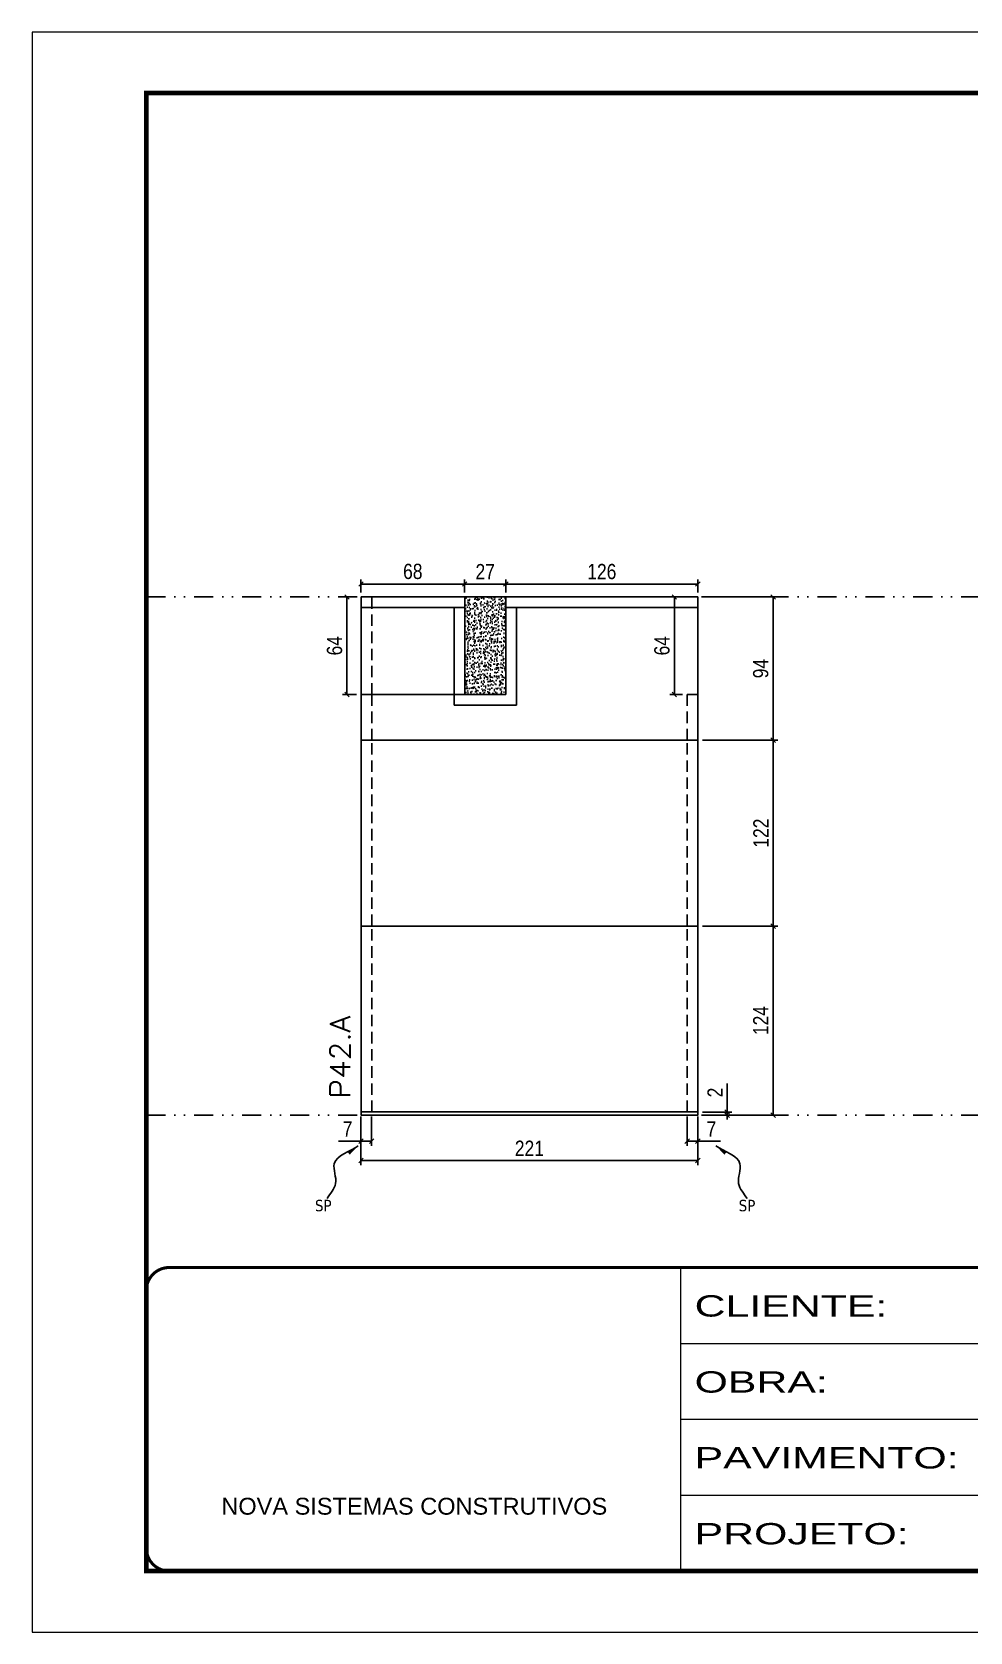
# Model space of a CAD drawing. Extents: x 14400 to 27878, y -21631 to 6985.
# Drawn here: x 17583 to 18199, y -8997 to -7947 of the extents above; entities that cross this region are included whole.
import ezdxf

# ---------------------------------------------------------------- set-up
doc = ezdxf.new("R2010")
doc.units = 0
for name, pattern in [('CONTINUO', [0]), ('DASHED', [0.75, 0.5, -0.25]), ('DIVIDE2', [0.625, 0.25, -0.125, 0, -0.125, 0, -0.125]), ('HIDDEN', [0.375, 0.25, -0.125])]:
    doc.linetypes.add(name, pattern=pattern)
for name, color, linetype in [('COTA', 241, 'Continuous'), ('Nível', 160, 'Continuous'), ('Painéis', 200, 'Continuous'), ('SARR_2.2x7', 40, 'Continuous'), ('Sarrafo de Pressão', 42, 'HIDDEN'), ('texto', 7, 'Continuous')]:
    doc.layers.add(name, color=color, linetype=linetype)
for name, color, linetype, lineweight in [('Folhas', 255, 'Continuous', 9), ('SARRAFO DE PRESSAO', 251, 'DASHED', 9), ('Texto Seção', 7, 'Continuous', 15)]:
    doc.layers.add(name, color=color, linetype=linetype, lineweight=lineweight)
doc.styles.add('ARIAL', font='arial.ttf')
doc.styles.add('COTA TECNICA', font='techl___.ttf', dxfattribs={"height": 10})
doc.styles.add('COTA TECNICA-50', font='techl___.ttf', dxfattribs={"height": 10})
doc.styles.add('REGUA-120', font='ROMANS.shx', dxfattribs={"height": 15})
doc.styles.get("Standard").update_dxf_attribs({"font": 'arial.ttf'})
doc.styles.add('Tecnologia', font='')
doc.styles.get('Tecnologia').set_extended_font_data('Forgotten Futurist')
doc.dimstyles.new('COTA PAINEL-50', dxfattribs={"dimtxt": 10, "dimasz": 3, "dimexe": 3, "dimexo": 3, "dimgap": 3, "dimtad": 1, "dimdec": 1, "dimzin": 12, "dimdsep": 46, "dimtxsty": 'COTA TECNICA-50', "dimblk1": 'OBLIQUE', "dimblk2": 'OBLIQUE', "dimsah": 1, "dimcen": 0.9, "dimclrd": 4, "dimclre": 4, "dimclrt": 240, "dimadec": 1, "dimazin": 3, "dimtfac": 1, "dimtdec": 1, "dimtmove": 0, "dimatfit": 3, "dimfxl": 1, "dimtolj": 1, "dimtzin": 12, "dimarcsym": 0})
doc.dimstyles.new('PAINEL', dxfattribs={"dimtxt": 10, "dimasz": 3, "dimexe": 3, "dimexo": 3, "dimgap": 3, "dimtad": 1, "dimdec": 1, "dimzin": 12, "dimdsep": 46, "dimtxsty": 'COTA TECNICA', "dimblk1": 'OBLIQUE', "dimblk2": 'OBLIQUE', "dimsah": 1, "dimcen": 0.9, "dimclrd": 4, "dimclre": 4, "dimclrt": 240, "dimadec": 1, "dimazin": 3, "dimtfac": 1, "dimtdec": 1, "dimtmove": 0, "dimatfit": 3, "dimfxl": 1, "dimtolj": 1, "dimtzin": 12, "dimarcsym": 0})
doc.dimstyles.get("Standard").update_dxf_attribs({"dimtxt": 0.18, "dimasz": 0.18, "dimexe": 0.18, "dimexo": 0.0625, "dimgap": 0.09, "dimtad": 0, "dimtih": 1, "dimtoh": 1, "dimdec": 4, "dimzin": 0, "dimdsep": 46, "dimtxsty": 'Standard', "dimcen": 0.09, "dimadec": 0, "dimazin": 0, "dimtfac": 1, "dimtdec": 4, "dimtofl": 0, "dimtmove": 0, "dimatfit": 3, "dimfxl": 1, "dimtolj": 1, "dimtzin": 0, "dimarcsym": 0})

# ---------------------------------------------------------------- blocks, each defined once
blk = doc.blocks.new('9999999999')
at = {"color": 30, "linetype": 'CONTINUO'}
for p, q in [((98564.6, 34230.2), (98564.6, 34429.4)), ((98564.6, 34379.6), (99584, 34379.6)), ((98564.6, 34329.8), (99488, 34329.8)), ((98564.6, 34280), (99488, 34280))]:
    blk.add_line(p, q, dxfattribs=at)
at = {"color": 30, "linetype": 'CONTINUO', "const_width": 2}
blk.add_lwpolyline([(99584, 34230.2), (99584, 34414.4, 0.414214), (99569, 34429.4), (98229, 34429.4, 0.414214), (98214, 34414.4), (98214, 34245.2, 0.414214), (98229, 34230.2), (99584, 34230.2)], format="xyb", dxfattribs=at)
at = {"layer": 'Folhas'}
blk.add_lwpolyline([(98139, 34190.2), (99624, 34190.2), (99624, 35240.2), (98139, 35240.2)], close=True, dxfattribs=at)
at = {"layer": 'Folhas', "color": 30, "const_width": 3}
blk.add_lwpolyline([(98214, 34230.2), (99584, 34230.2), (99584, 35200.2), (98214, 35200.2)], close=True, dxfattribs=at)
at = {"color": 7, "linetype": 'Continuous', "ltscale": 5, "style": 'ARIAL'}
blk.add_text('NOVA SISTEMAS CONSTRUTIVOS', height=11.059, dxfattribs=at).set_placement((98263.2, 34267.2))
at = {"layer": 'Folhas', "color": 7, "style": 'Tecnologia', "width": 1.5}
for s, p in [('CLIENTE:', (98573.7, 34397.2)), ('OBRA:', (98573.7, 34347.3)), ('PAVIMENTO:', (98573.7, 34297.5)), ('PROJETO:', (98573.7, 34247.7))]:
    blk.add_text(s, height=14, dxfattribs=at).set_placement(p)
blk = doc.blocks.new('_Oblique')
at = {"color": 0, "linetype": 'ByBlock', "lineweight": -2}
blk.add_line((-0.5, -0.5), (0.5, 0.5), dxfattribs=at)
blk = doc.blocks.new('*D4770')
at = {"layer": 'COTA', "color": 4, "lineweight": -2, "transparency": 16777216}
for p, q in [((17799.3, -8658.5), (17799.3, -8690.4)), ((18020.3, -8658.5), (18020.3, -8690.4)), ((18020.3, -8687.4), (17799.3, -8687.4))]:
    blk.add_line(p, q, dxfattribs=at)
at = {"layer": 'Defpoints', "color": 0, "transparency": 16777216}
for p in [(17799.3, -8655.5), (18020.3, -8655.5), (17799.3, -8687.4)]:
    blk.add_point(p, dxfattribs=at)
at = {"layer": 'COTA', "color": 4, "lineweight": -2, "transparency": 16777216, "xscale": 3, "yscale": 3, "zscale": 3, "rotation": 180}
blk.add_blockref('_Oblique', (17799.3, -8687.4), dxfattribs=at)
at = {"layer": 'COTA', "color": 4, "lineweight": -2, "transparency": 16777216, "xscale": 3, "yscale": 3, "zscale": 3}
blk.add_blockref('_Oblique', (18020.3, -8687.4), dxfattribs=at)
at = {"layer": 'COTA', "color": 240, "transparency": 16777216, "insert": (17909.8, -8679.3), "char_height": 10, "attachment_point": 5, "style": 'COTA TECNICA'}
blk.add_mtext('\\A1;221', dxfattribs=at)
blk = doc.blocks.new('*D4771')
at = {"layer": 'COTA', "color": 4, "lineweight": -2, "transparency": 16777216}
for p, q in [((18013.3, -8658.5), (18013.3, -8677.7)), ((18020.3, -8660.5), (18020.3, -8677.7)), ((18013.3, -8674.7), (18020.3, -8674.7)), ((18020.3, -8674.7), (18035.1, -8674.7))]:
    blk.add_line(p, q, dxfattribs=at)
at = {"layer": 'Defpoints', "color": 0, "transparency": 16777216}
for p in [(18013.3, -8655.5), (18020.3, -8657.5), (18020.3, -8674.7)]:
    blk.add_point(p, dxfattribs=at)
at = {"layer": 'COTA', "color": 4, "lineweight": -2, "transparency": 16777216, "xscale": 3, "yscale": 3, "zscale": 3, "rotation": 180}
blk.add_blockref('_Oblique', (18013.3, -8674.7), dxfattribs=at)
at = {"layer": 'COTA', "color": 4, "lineweight": -2, "transparency": 16777216, "xscale": 3, "yscale": 3, "zscale": 3}
blk.add_blockref('_Oblique', (18020.3, -8674.7), dxfattribs=at)
at = {"layer": 'COTA', "color": 240, "transparency": 16777216, "insert": (18029.2, -8666.6), "char_height": 10, "attachment_point": 5, "style": 'COTA TECNICA-50'}
blk.add_mtext('\\A1;7', dxfattribs=at)
blk = doc.blocks.new('*D4772')
at = {"layer": 'COTA', "color": 4, "lineweight": -2, "transparency": 16777216}
for p, q in [((17799.3, -8660.5), (17799.3, -8677.7)), ((17806.3, -8658.5), (17806.3, -8677.7)), ((17799.3, -8674.7), (17784.6, -8674.7)), ((17806.3, -8674.7), (17799.3, -8674.7))]:
    blk.add_line(p, q, dxfattribs=at)
at = {"layer": 'Defpoints', "color": 0, "transparency": 16777216}
for p in [(17799.3, -8657.5), (17806.3, -8655.5), (17799.3, -8674.7)]:
    blk.add_point(p, dxfattribs=at)
at = {"layer": 'COTA', "color": 4, "lineweight": -2, "transparency": 16777216, "xscale": 3, "yscale": 3, "zscale": 3, "rotation": 180}
blk.add_blockref('_Oblique', (17799.3, -8674.7), dxfattribs=at)
at = {"layer": 'COTA', "color": 4, "lineweight": -2, "transparency": 16777216, "xscale": 3, "yscale": 3, "zscale": 3}
blk.add_blockref('_Oblique', (17806.3, -8674.7), dxfattribs=at)
at = {"layer": 'COTA', "color": 240, "transparency": 16777216, "insert": (17790.5, -8666.6), "char_height": 10, "attachment_point": 5, "style": 'COTA TECNICA-50'}
blk.add_mtext('\\A1;7', dxfattribs=at)
blk = doc.blocks.new('*D4773')
at = {"layer": 'COTA', "color": 4, "lineweight": -2, "transparency": 16777216}
for p, q in [((18039.6, -8655.5), (18039.6, -8636.7)), ((18023.3, -8655.5), (18042.6, -8655.5)), ((18023.3, -8657.5), (18042.6, -8657.5)), ((18039.6, -8657.5), (18039.6, -8655.5)), ((18039.6, -8657.5), (18039.6, -8660.5))]:
    blk.add_line(p, q, dxfattribs=at)
at = {"layer": 'Defpoints', "color": 0, "transparency": 16777216}
for p in [(18020.3, -8655.5), (18020.3, -8657.5), (18039.6, -8657.5)]:
    blk.add_point(p, dxfattribs=at)
at = {"layer": 'COTA', "color": 4, "lineweight": -2, "transparency": 16777216, "xscale": 3, "yscale": 3, "zscale": 3}
for p, rotation in [((18039.6, -8655.5), 270), ((18039.6, -8657.5), 90)]:
    blk.add_blockref('_Oblique', p, dxfattribs=dict(at, rotation=rotation))
at = {"layer": 'COTA', "color": 240, "transparency": 16777216, "insert": (18031.6, -8642.7), "char_height": 10, "attachment_point": 5, "rotation": 90, "style": 'COTA TECNICA-50'}
blk.add_mtext('\\A1;2', dxfattribs=at)
blk = doc.blocks.new('*D4767')
at = {"layer": 'COTA', "color": 4, "linetype": 'ByBlock', "lineweight": -2, "transparency": 16777216}
for p, q in [((18023.3, -8533.5), (18072.7, -8533.5)), ((18069.7, -8657.5), (18069.7, -8533.5)), ((18023.3, -8657.5), (18072.7, -8657.5))]:
    blk.add_line(p, q, dxfattribs=at)
at = {"layer": 'Defpoints', "color": 0, "linetype": 'ByBlock', "transparency": 16777216}
for p in [(18020.3, -8533.5), (18069.7, -8533.5), (18020.3, -8657.5)]:
    blk.add_point(p, dxfattribs=at)
at = {"layer": 'COTA', "color": 4, "linetype": 'ByBlock', "lineweight": -2, "transparency": 16777216, "xscale": 3, "yscale": 3, "zscale": 3}
for p, rotation in [((18069.7, -8533.5), 90), ((18069.7, -8657.5), 270)]:
    blk.add_blockref('_Oblique', p, dxfattribs=dict(at, rotation=rotation))
at = {"layer": 'COTA', "color": 240, "linetype": 'ByBlock', "transparency": 16777216, "insert": (18061.6, -8595.5), "char_height": 10, "attachment_point": 5, "rotation": 90, "style": 'COTA TECNICA'}
blk.add_mtext('\\A1;124', dxfattribs=at)
blk = doc.blocks.new('*D4768')
at = {"layer": 'COTA', "color": 4, "linetype": 'ByBlock', "lineweight": -2, "transparency": 16777216}
for p, q in [((18023.3, -8533.5), (18072.7, -8533.5)), ((18069.7, -8657.5), (18069.7, -8533.5)), ((18023.3, -8657.5), (18072.7, -8657.5))]:
    blk.add_line(p, q, dxfattribs=at)
at = {"layer": 'Defpoints', "color": 0, "linetype": 'ByBlock', "transparency": 16777216}
for p in [(18020.3, -8533.5), (18069.7, -8533.5), (18020.3, -8657.5)]:
    blk.add_point(p, dxfattribs=at)
at = {"layer": 'COTA', "color": 4, "linetype": 'ByBlock', "lineweight": -2, "transparency": 16777216, "xscale": 3, "yscale": 3, "zscale": 3}
for p, rotation in [((18069.7, -8533.5), 90), ((18069.7, -8657.5), 270)]:
    blk.add_blockref('_Oblique', p, dxfattribs=dict(at, rotation=rotation))
at = {"layer": 'COTA', "color": 240, "linetype": 'ByBlock', "transparency": 16777216, "insert": (18061.6, -8595.5), "char_height": 10, "attachment_point": 5, "rotation": 90, "style": 'COTA TECNICA'}
blk.add_mtext('\\A1;124', dxfattribs=at)
blk = doc.blocks.new('*D4769')
at = {"layer": 'COTA', "color": 4, "lineweight": -2, "transparency": 16777216}
for p, q in [((18023.3, -8411.5), (18072.7, -8411.5)), ((18069.7, -8533.5), (18069.7, -8411.5)), ((18023.3, -8533.5), (18072.7, -8533.5))]:
    blk.add_line(p, q, dxfattribs=at)
at = {"layer": 'Defpoints', "color": 0, "transparency": 16777216}
for p in [(18020.3, -8411.5), (18069.7, -8411.5), (18020.3, -8533.5)]:
    blk.add_point(p, dxfattribs=at)
at = {"layer": 'COTA', "color": 4, "lineweight": -2, "transparency": 16777216, "xscale": 3, "yscale": 3, "zscale": 3}
for p, rotation in [((18069.7, -8411.5), 90), ((18069.7, -8533.5), 270)]:
    blk.add_blockref('_Oblique', p, dxfattribs=dict(at, rotation=rotation))
at = {"layer": 'COTA', "color": 240, "transparency": 16777216, "insert": (18061.7, -8472.5), "char_height": 10, "attachment_point": 5, "rotation": 90, "style": 'COTA TECNICA'}
blk.add_mtext('\\A1;122', dxfattribs=at)
blk = doc.blocks.new('*D4774')
at = {"layer": 'COTA', "color": 4, "lineweight": -2, "transparency": 16777216}
for p, q in [((17799.3, -8314.5), (17799.3, -8306)), ((17867.3, -8309), (17799.3, -8309)), ((17867.3, -8314.5), (17867.3, -8306))]:
    blk.add_line(p, q, dxfattribs=at)
at = {"layer": 'Defpoints', "color": 0, "transparency": 16777216}
for p in [(17799.3, -8309), (17799.3, -8317.5), (17867.3, -8317.5)]:
    blk.add_point(p, dxfattribs=at)
at = {"layer": 'COTA', "color": 4, "lineweight": -2, "transparency": 16777216, "xscale": 3, "yscale": 3, "zscale": 3, "rotation": 180}
blk.add_blockref('_Oblique', (17799.3, -8309), dxfattribs=at)
at = {"layer": 'COTA', "color": 4, "lineweight": -2, "transparency": 16777216, "xscale": 3, "yscale": 3, "zscale": 3}
blk.add_blockref('_Oblique', (17867.3, -8309), dxfattribs=at)
at = {"layer": 'COTA', "color": 240, "transparency": 16777216, "insert": (17833.3, -8300.8), "char_height": 10, "attachment_point": 5, "style": 'COTA TECNICA'}
blk.add_mtext('\\A1;68', dxfattribs=at)
blk = doc.blocks.new('*D4775')
at = {"layer": 'COTA', "color": 4, "lineweight": -2, "transparency": 16777216}
for p, q in [((17867.3, -8314.5), (17867.3, -8306)), ((17867.3, -8309), (17894.3, -8309)), ((17894.3, -8314.5), (17894.3, -8306))]:
    blk.add_line(p, q, dxfattribs=at)
at = {"layer": 'Defpoints', "color": 0, "transparency": 16777216}
for p in [(17894.3, -8309), (17867.3, -8317.5), (17894.3, -8317.5)]:
    blk.add_point(p, dxfattribs=at)
at = {"layer": 'COTA', "color": 4, "lineweight": -2, "transparency": 16777216, "xscale": 3, "yscale": 3, "zscale": 3, "rotation": 180}
blk.add_blockref('_Oblique', (17867.3, -8309), dxfattribs=at)
at = {"layer": 'COTA', "color": 4, "lineweight": -2, "transparency": 16777216, "xscale": 3, "yscale": 3, "zscale": 3}
blk.add_blockref('_Oblique', (17894.3, -8309), dxfattribs=at)
at = {"layer": 'COTA', "color": 240, "transparency": 16777216, "insert": (17880.8, -8300.9), "char_height": 10, "attachment_point": 5, "style": 'COTA TECNICA'}
blk.add_mtext('\\A1;27', dxfattribs=at)
blk = doc.blocks.new('*D4776')
at = {"layer": 'COTA', "color": 4, "lineweight": -2, "transparency": 16777216}
for p, q in [((17894.3, -8314.5), (17894.3, -8306)), ((17894.3, -8309), (18020.3, -8309)), ((18020.3, -8314.5), (18020.3, -8306))]:
    blk.add_line(p, q, dxfattribs=at)
at = {"layer": 'Defpoints', "color": 0, "transparency": 16777216}
for p in [(18020.3, -8309), (17894.3, -8317.5), (18020.3, -8317.5)]:
    blk.add_point(p, dxfattribs=at)
at = {"layer": 'COTA', "color": 4, "lineweight": -2, "transparency": 16777216, "xscale": 3, "yscale": 3, "zscale": 3, "rotation": 180}
blk.add_blockref('_Oblique', (17894.3, -8309), dxfattribs=at)
at = {"layer": 'COTA', "color": 4, "lineweight": -2, "transparency": 16777216, "xscale": 3, "yscale": 3, "zscale": 3}
blk.add_blockref('_Oblique', (18020.3, -8309), dxfattribs=at)
at = {"layer": 'COTA', "color": 240, "transparency": 16777216, "insert": (17957.3, -8300.9), "char_height": 10, "attachment_point": 5, "style": 'COTA TECNICA'}
blk.add_mtext('\\A1;126', dxfattribs=at)
blk = doc.blocks.new('*D4777')
at = {"layer": 'COTA', "color": 4, "lineweight": -2, "transparency": 16777216}
for p, q in [((18023.3, -8317.5), (18072.7, -8317.5)), ((18069.7, -8411.5), (18069.7, -8317.5)), ((18023.3, -8411.5), (18072.7, -8411.5))]:
    blk.add_line(p, q, dxfattribs=at)
at = {"layer": 'Defpoints', "color": 0, "transparency": 16777216}
for p in [(18020.3, -8317.5), (18069.7, -8317.5), (18020.3, -8411.5)]:
    blk.add_point(p, dxfattribs=at)
at = {"layer": 'COTA', "color": 4, "lineweight": -2, "transparency": 16777216, "xscale": 3, "yscale": 3, "zscale": 3}
for p, rotation in [((18069.7, -8317.5), 90), ((18069.7, -8411.5), 270)]:
    blk.add_blockref('_Oblique', p, dxfattribs=dict(at, rotation=rotation))
at = {"layer": 'COTA', "color": 240, "transparency": 16777216, "insert": (18061.6, -8364.5), "char_height": 10, "attachment_point": 5, "rotation": 90, "style": 'COTA TECNICA'}
blk.add_mtext('\\A1;94', dxfattribs=at)
blk = doc.blocks.new('*D4778')
at = {"layer": 'COTA', "color": 4, "lineweight": -2, "transparency": 16777216}
for p, q in [((18010.3, -8317.5), (18001.9, -8317.5)), ((18004.9, -8381.5), (18004.9, -8317.5)), ((18010.3, -8381.5), (18001.9, -8381.5))]:
    blk.add_line(p, q, dxfattribs=at)
at = {"layer": 'Defpoints', "color": 0, "transparency": 16777216}
for p in [(18004.9, -8317.5), (18013.3, -8317.5), (18013.3, -8381.5)]:
    blk.add_point(p, dxfattribs=at)
at = {"layer": 'COTA', "color": 4, "lineweight": -2, "transparency": 16777216, "xscale": 3, "yscale": 3, "zscale": 3}
for p, rotation in [((18004.9, -8317.5), 90), ((18004.9, -8381.5), 270)]:
    blk.add_blockref('_Oblique', p, dxfattribs=dict(at, rotation=rotation))
at = {"layer": 'COTA', "color": 240, "transparency": 16777216, "insert": (17996.8, -8349.5), "char_height": 10, "attachment_point": 5, "rotation": 90, "style": 'COTA TECNICA'}
blk.add_mtext('\\A1;64', dxfattribs=at)
blk = doc.blocks.new('*D4779')
at = {"layer": 'COTA', "color": 4, "lineweight": -2, "transparency": 16777216}
for p, q in [((17796.3, -8317.5), (17787.1, -8317.5)), ((17790.1, -8381.5), (17790.1, -8317.5)), ((17796.3, -8381.5), (17787.1, -8381.5))]:
    blk.add_line(p, q, dxfattribs=at)
at = {"layer": 'Defpoints', "color": 0, "transparency": 16777216}
for p in [(17790.1, -8317.5), (17799.3, -8317.5), (17799.3, -8381.5)]:
    blk.add_point(p, dxfattribs=at)
at = {"layer": 'COTA', "color": 4, "lineweight": -2, "transparency": 16777216, "xscale": 3, "yscale": 3, "zscale": 3}
for p, rotation in [((17790.1, -8317.5), 90), ((17790.1, -8381.5), 270)]:
    blk.add_blockref('_Oblique', p, dxfattribs=dict(at, rotation=rotation))
at = {"layer": 'COTA', "color": 240, "transparency": 16777216, "insert": (17782, -8349.5), "char_height": 10, "attachment_point": 5, "rotation": 90, "style": 'COTA TECNICA'}
blk.add_mtext('\\A1;64', dxfattribs=at)

msp = doc.modelspace()

# ---------------------------------------------------------------- hatches: boundary and pattern name
at = {"layer": 'COTA'}
h = msp.add_hatch(dxfattribs=at)
h.set_pattern_fill('AR-CONC', color=256, scale=0.03)
h.set_pattern_definition([(50, (0, -1148.575), (5.4655401, -0.4781726), [0.5715, -6.2865]), (355, (0, -1148.575), (-1.0573026, 5.7317054), [0.4572, -5.0292175]), (100.451445, (0.4555, -1148.615), (4.4082374, 5.2535326), [0.4857003, -5.3427073]), (46.1842, (0, -1147.051), (8.1323712, -1.2612698), [0.85725, -9.42975]), (96.635558, (0.678, -1147.156), (7.122124, 7.4227837), [0.7285507, -8.0140682]), (351.18415, (0, -1147.051), (7.122124, 7.4227837), [0.685799, -7.543792]), (21, (0.762, -1147.432), (4.5484317, -3.0679559), [0.5715, -6.2865]), (326, (0.762, -1147.432), (1.8540609, 5.525639), [0.4572, -5.0292]), (71.451445, (1.141, -1147.688), (6.4024926, 2.457683), [0.4857003, -5.3426981]), (37.5, (0, -1148.5751), (0.0926581, 2.53665117), [0, -4.96824, 0, -5.1054, 0, -5.04825]), (7.5, (0, -1148.575), (2.00458988, 3.00541724), [0, -2.91084, 0, -4.85394, 0, -1.92405]), (327.5, (-1.6993, -1148.5751), (4.06771786, -0.17186232), [0, -1.905, 0, -5.9436, 0, -7.8867]), (317.5, (-2.4613, -1148.575), (4.44387544, 0.7627947), [0, -2.4765, 0, -3.94716, 0, -5.6007])])
h.paths.add_polyline_path([(17867.35, -8381.47), (17894.35, -8381.47), (17894.35, -8317.47), (17867.35, -8317.47)])

# ---------------------------------------------------------------- linework, layer by layer
for p, q in [((17867.35, -8317.47), (17894.35, -8317.47)), ((17860.35, -8381.47), (17860.35, -8388.47)), ((17901.35, -8381.47), (17901.35, -8388.47)), ((18013.35, -8381.47), (18020.35, -8381.47))]:
    msp.add_line(p, q, dxfattribs=at)
at = {"layer": 'Nível', "color": 4, "linetype": 'DIVIDE2', "ltscale": 50}
for p, q in [((17658.47, -8317.47), (19028.47, -8317.47)), ((17658.47, -8657.47), (19028.47, -8657.47))]:
    msp.add_line(p, q, dxfattribs=at)
at = {"layer": 'Painéis'}
for p, q in [((17799.35, -8317.47), (17799.35, -8657.47)), ((17799.35, -8317.47), (17867.35, -8317.47)), ((17867.35, -8317.47), (17867.35, -8381.47)), ((17894.35, -8317.47), (17894.35, -8381.47)), ((17894.35, -8317.47), (18020.35, -8317.47)), ((18020.35, -8657.47), (18020.35, -8317.47)), ((17799.35, -8381.47), (17894.35, -8381.47)), ((18020.35, -8411.47), (17799.35, -8411.47)), ((17799.35, -8533.47), (18020.35, -8533.47)), ((17799.35, -8657.47), (18020.35, -8657.47))]:
    msp.add_line(p, q, dxfattribs=at)
msp.add_lwpolyline([(18020.35, -8655.47), (17799.35, -8655.47), (17799.35, -8657.47), (18020.35, -8657.47)], close=True, dxfattribs=at)
at = {"layer": 'SARR_2.2x7'}
for p, q in [((17799.35, -8324.47), (17867.35, -8324.47)), ((17860.35, -8324.47), (17860.35, -8381.47)), ((17894.35, -8324.47), (18020.35, -8324.47)), ((17901.35, -8324.47), (17901.35, -8381.47)), ((17860.35, -8388.47), (17901.35, -8388.47))]:
    msp.add_line(p, q, dxfattribs=at)
at = {"layer": 'Sarrafo de Pressão', "ltscale": 30}
for p, q in [((17806.35, -8381.47), (17806.35, -8317.47)), ((17806.35, -8411.47), (17806.35, -8381.47)), ((18013.35, -8411.47), (18013.35, -8381.47)), ((17806.35, -8533.47), (17806.35, -8411.47)), ((18013.35, -8533.47), (18013.35, -8411.47)), ((17806.35, -8655.47), (17806.35, -8533.47)), ((18013.35, -8655.47), (18013.35, -8533.47))]:
    msp.add_line(p, q, dxfattribs=at)

# ---------------------------------------------------------------- block references
at = {"layer": 'SARRAFO DE PRESSAO', "color": 6, "linetype": 'ByBlock'}
msp.add_blockref('9999999999', (-80555.51, -43186.95), dxfattribs=at)

# ---------------------------------------------------------------- texts
at = {"layer": 'texto', "color": 0, "char_height": 7.5, "attachment_point": 5}
for insert in [(17774.57, -8716.96), (18052.59, -8716.96)]:
    msp.add_mtext('{\\fTahoma|b0|i0|c0|p34;\\C4;SP}', dxfattribs=dict(at, insert=insert))
at = {"layer": 'Texto Seção', "style": 'REGUA-120', "width": 1.1}
msp.add_text('P42.A', height=13, rotation=90, dxfattribs=at).set_placement((17792.1, -8646.7))

# ---------------------------------------------------------------- dimensions: what is measured, and where the dimension line sits
at = {"layer": 'COTA'}
for base, p1, p2, dimstyle, picture, middle in [((17799.35, -8308.97), (17867.35, -8317.47), (17799.35, -8317.47), 'PAINEL', '*D4774', (17833.35, -8300.84)), ((17894.35, -8308.97), (17867.35, -8317.47), (17894.35, -8317.47), 'PAINEL', '*D4775', (17880.85, -8300.89)), ((18020.35, -8308.97), (17894.35, -8317.47), (18020.35, -8317.47), 'PAINEL', '*D4776', (17957.35, -8300.87)), ((18020.35, -8674.71), (18013.35, -8655.47), (18020.35, -8657.47), 'COTA PAINEL-50', '*D4771', (18029.21, -8666.63))]:
    dim = msp.add_linear_dim(base=base, p1=p1, p2=p2, dimstyle=dimstyle, dxfattribs=at)
    dim.commit()
    dim.dimension.update_dxf_attribs({"geometry": picture, "text_midpoint": middle})
for base, p1, p2, angle, dimstyle, picture, middle in [((17790.13, -8317.47), (17799.35, -8381.47), (17799.35, -8317.47), 90, 'PAINEL', '*D4779', (17782.03, -8349.47)), ((18004.88, -8317.47), (18013.35, -8381.47), (18013.35, -8317.47), 90, 'PAINEL', '*D4778', (17996.78, -8349.47)), ((18069.71, -8317.47), (18020.35, -8411.47), (18020.35, -8317.47), 90, 'PAINEL', '*D4777', (18061.61, -8364.47)), ((18069.71, -8411.47), (18020.35, -8533.47), (18020.35, -8411.47), 90, 'PAINEL', '*D4769', (18061.66, -8472.47)), ((17799.35, -8674.71), (17806.35, -8655.47), (17799.35, -8657.47), 180, 'COTA PAINEL-50', '*D4772', (17790.48, -8666.63))]:
    dim = msp.add_linear_dim(base=base, p1=p1, p2=p2, angle=angle, dimstyle=dimstyle, dxfattribs=at)
    dim.commit()
    dim.dimension.update_dxf_attribs({"geometry": picture, "text_midpoint": middle})
at = {"layer": 'COTA', "linetype": 'ByBlock'}
for picture in ['*D4767', '*D4768']:
    dim = msp.add_aligned_dim(p1=(18020.35, -8657.47), p2=(18020.35, -8533.47), distance=-49.37, dimstyle='PAINEL', dxfattribs=at)
    dim.commit()
    dim.dimension.update_dxf_attribs({"geometry": picture, "text_midpoint": (18061.64, -8595.47)})
at = {"layer": 'COTA'}
dim = msp.add_linear_dim(base=(18039.6, -8657.47), p1=(18020.35, -8655.47), p2=(18020.35, -8657.47), angle=90, dimstyle='COTA PAINEL-50', dxfattribs=at)
dim.commit()
dim.dimension.update_dxf_attribs({"geometry": '*D4773', "text_midpoint": (18039.6, -8642.72), "dimtype": 160})
dim = msp.add_linear_dim(base=(17799.35, -8687.36), p1=(18020.35, -8655.47), p2=(17799.35, -8655.47), angle=180, dimstyle='PAINEL', override={"dimarcsym": 2}, dxfattribs=at)
dim.commit()
dim.dimension.update_dxf_attribs({"geometry": '*D4770', "text_midpoint": (17909.85, -8679.3)})

# ---------------------------------------------------------------- leaders
at = {"layer": 'COTA', "path_type": 1}
for points in [[(17797.52, -8677.65), (17781.73, -8689.48), (17782.66, -8702.49), (17777.1, -8712.27)], [(18032.18, -8677.65), (18047.96, -8689.48), (18047.04, -8702.49), (18052.59, -8712.27)]]:
    msp.add_leader(points, dimstyle='Standard', override={"dimasz": 8}, dxfattribs=at)

doc.saveas('drawing.dxf')
